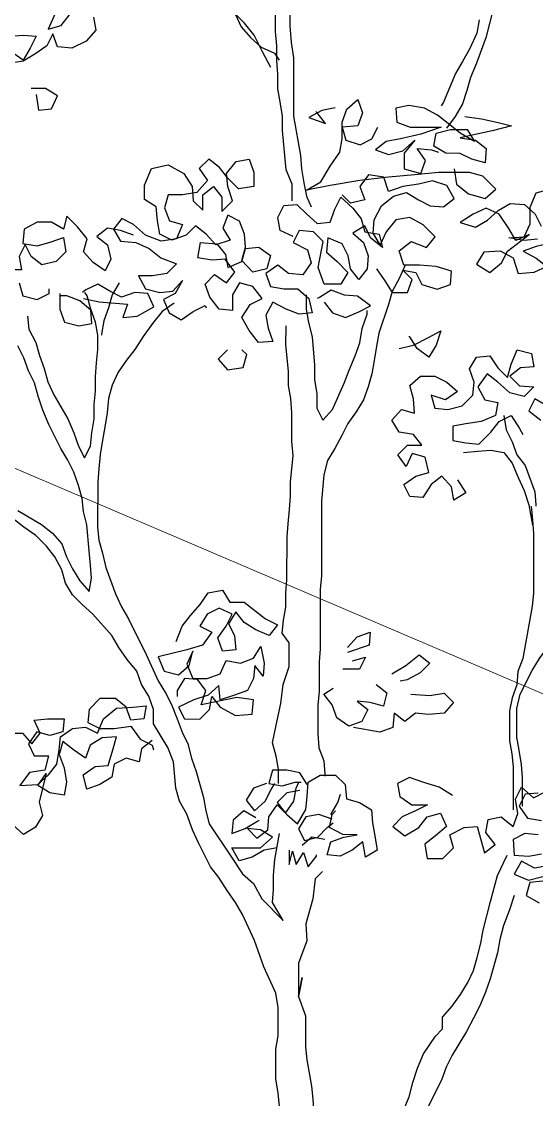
# Model space of a CAD drawing. Header units: inches. Extents: x 350994 to 353538, y 1581369 to 1583842.
# Drawn here: x 351166.191 to 351166.895, y 1582966.92 to 1582968.394 of the extents above; entities that cross this region are included whole.
import ezdxf

# ---------------------------------------------------------------- set-up
doc = ezdxf.new("R2010")
doc.units = ezdxf.units.IN
doc.header["$MEASUREMENT"] = 0
doc.linetypes.add('1', pattern=[0])
doc.layers.add('EP TF', color=5, linetype='Continuous')
doc.layers.add('TREE', color=81, linetype='1')
doc.styles.get("Standard").update_dxf_attribs({"font": 'arial.ttf'})
doc.linetypes.add('SILT_FENCE', pattern='A,0.5,-0.2,["EP",Standard,S=0.1,R=0,X=-0.1,Y=-0.05],-0.2', length=0.9)

# ---------------------------------------------------------------- blocks, each defined once
blk = doc.blocks.new('TREE_4')
at = {"color": 94}
for points in [[(468.1, 6454), (462.3, 6422.2), (444.9, 6384.6), (427.6, 6352.9), (410.2, 6324), (381.2, 6254.6), (375.4, 6245.9)], [(389.8, 6191), (410.1, 6219.9), (427.5, 6248.8), (439.1, 6283.5), (447.8, 6315.3), (462.3, 6349.9), (485.4, 6413.5), (494.1, 6445.3), (502.8, 6480), (508.7, 6543.6), (508.7, 6578.3), (517.4, 6610.1), (523.2, 6641.9), (546.4, 6665), (563.8, 6696.8), (592.7, 6754.6), (610.1, 6783.5)], [(13.8, 6015), (13.8, 6055.4), (-0.6, 6090.1), (-9.2, 6185.6), (-9.2, 6220.3), (-14.9, 6255), (-20.7, 6286.8), (-20.6, 6321.5), (-23.5, 6356.2), (-23.5, 6390.9), (-26.3, 6425.6), (-26, 6714.7), (-31.8, 6749.4), (-40.4, 6781.2), (-43.3, 6813), (-49.1, 6844.8), (-60.6, 6876.6), (-63.5, 6891.1)], [(-14.3, 6893.9), (-14.3, 6859.2), (-5.7, 6824.5), (2.9, 6792.7), (8.7, 6758), (11.5, 6717.5), (17.3, 6653.9), (17.2, 6578.8), (8.4, 6483.4), (8.4, 6440), (11.3, 6399.5), (17, 6361.9), (16.9, 6220.2), (34.1, 6124.8), (37, 6093), (42.7, 6058.3), (48.5, 6026.5), (60, 6000.5)], [(-38, 6338.8), (-58.2, 6376.4), (-78.4, 6416.9), (-101.5, 6445.9), (-124.6, 6469), (-150.6, 6492.2), (-173.7, 6515.3), (-193.9, 6541.4), (-217, 6570.3), (-240.1, 6593.4), (-266.1, 6616.6), (-289.2, 6639.8), (-309.4, 6665.8), (-222.8, 6596.3), (-196.8, 6573.2), (-170.8, 6552.9), (-164.9, 6590.5), (-170.7, 6625.2), (-173.6, 6659.9), (-173.5, 6738), (-176.3, 6764)], [(-561.2, 6469.4), (-578.5, 6431.8), (-546.7, 6440.5), (-526.5, 6466.5)], [(-468.6, 6460.7), (-462.9, 6428.8), (-486, 6402.8), (-520.8, 6385.5), (-555.5, 6388.5), (-567, 6420.3), (-581.5, 6391.4), (-610.4, 6371.2), (-639.3, 6353.8), (-674, 6348.1)], [(-671.1, 6414.6), (-639.3, 6417.4), (-607.5, 6414.5), (-622, 6385.6), (-639.3, 6356.7), (-676.9, 6382.8)], [(-173.6, 6573.1), (-170.8, 6538.5), (-124.6, 6469), (-110.1, 6437.2), (-87, 6411.2), (-61, 6388), (-29.2, 6373.5), (-17.7, 6356.2)], [(644, 5913.2), (606.4, 5904.5), (574.6, 5893), (606.4, 5875.6), (632.4, 5855.4), (600.6, 5840.9), (563, 5838.1), (551.4, 5875.7), (519.7, 5893.1), (479.2, 5890.2), (461.8, 5861.3), (493.6, 5841), (522.5, 5864.1), (537, 5893), (589.1, 5933.5), (557.3, 5919), (539.9, 5948), (516.8, 5982.7), (485.1, 5997.2), (453.2, 5982.7), (421.4, 5962.5), (459, 5950.9), (487.9, 5968.3), (514, 5991.4), (542.9, 6008.7), (577.6, 6005.8), (603.6, 5982.6), (618, 5953.7)], [(609.3, 5921.9), (577.5, 5919), (539.9, 5924.8), (577.5, 5927.7), (592, 5959.5), (592, 6000), (606.5, 6034.7), (638.3, 6043.3)], [(-607.6, 6272.9), (-601.9, 6235.3), (-570, 6238.1), (-555.6, 6269.9), (-584.5, 6287.3), (-619.2, 6287.3)], [(444.7, 6084), (369.5, 6084), (311.7, 6078.3), (248, 6072.6), (178.6, 6064), (106.3, 6052.5), (48.5, 6040.9), (83.2, 6061.2), (106.4, 6098.7), (129.6, 6133.4), (135.4, 6165.2), (135.4, 6205.7), (147, 6237.5), (173, 6260.6), (184.6, 6228.8), (173, 6197), (135.4, 6194.1), (144, 6162.3), (178.7, 6150.7), (207.6, 6165.1), (222.1, 6194)], [(118.1, 6240.4), (86.3, 6234.6), (54.5, 6217.3), (94.9, 6202.8), (74.7, 6228.9), (71.8, 6231.8)], [(433.2, 6219.9), (473.7, 6214), (514.2, 6205.3), (546, 6196.6), (499.7, 6185.1), (462.1, 6176.5), (421.6, 6167.8), (459.2, 6162), (485.2, 6141.7), (482.3, 6107), (450.5, 6115.8), (421.6, 6130.2), (386.9, 6130.3), (358, 6147.6), (363.8, 6179.4), (398.5, 6188.1), (439, 6188), (456.3, 6159.1), (421.6, 6179.4), (392.7, 6202.5), (366.7, 6222.8), (334.9, 6240.2), (297.4, 6246), (265.5, 6240.2), (268.4, 6205.5), (300.2, 6194), (375.4, 6193.9), (326.2, 6176.6), (277, 6165.1), (242.3, 6159.3), (216.3, 6139.1), (248.1, 6127.5), (282.8, 6136.1), (311.7, 6162.1), (285.7, 6130.4), (285.6, 6092.8), (326.1, 6081.2), (337.7, 6113), (317.5, 6141.9), (352.2, 6139), (369.5, 6133.2)], [(16.6, 5928.2), (-15.2, 5942.7), (-20.9, 5974.5), (-6.5, 6003.4), (25.3, 6006.3), (48.5, 5983.1), (74.5, 5960), (106.3, 5962.8), (117.9, 5994.6), (132.3, 6023.5), (161.2, 5997.5), (181.4, 5971.4), (190.1, 5939.6), (224.8, 5933.8), (233.4, 5902), (204.5, 5925.2), (190.1, 5954.1), (161.2, 5936.8), (187.2, 5913.6), (198.7, 5881.8), (195.8, 5850), (175.5, 5824), (155.3, 5850), (149.6, 5881.8), (135.1, 5910.8), (100.4, 5925.2), (97.5, 5890.6), (123.5, 5867.4), (149.5, 5841.4), (132.2, 5812.5), (91.7, 5812.5), (77.3, 5853), (88.9, 5916.6), (65.8, 5939.7), (31.1, 5942.7), (16.6, 5913.8), (51.3, 5896.4), (59.9, 5864.6), (39.6, 5835.7), (5, 5838.6), (-21, 5858.9), (-50, 5838.6), (-38.4, 5806.8), (-6.6, 5801), (28.1, 5801), (54.1, 5777.8), (62.7, 5743.1), (30.9, 5740.3), (-0.9, 5751.9), (-32.7, 5769.2), (-50.1, 5737.4), (-44.3, 5705.6), (-32.8, 5673.8), (-67.5, 5671), (-90.6, 5699.9), (-107.9, 5731.7), (-87.6, 5763.5), (-58.7, 5777.9), (-81.8, 5806.9), (-113.6, 5815.6), (-131, 5786.7), (-131, 5749.1), (-162.8, 5752), (-185.9, 5780.9), (-197.5, 5812.8), (-174.3, 5835.9), (-145.4, 5815.6), (-125.1, 5841.6), (-148.3, 5873.4), (-180.1, 5870.6), (-214.7, 5876.4), (-208.9, 5914), (-168.5, 5911), (-148.2, 5885), (-142.5, 5853.2), (-107.8, 5867.6), (-99.1, 5899.4), (-67.3, 5902.3), (-38.4, 5882), (-47.1, 5850.2), (-81.8, 5841.6), (-107.8, 5870.5), (-99.1, 5902.3), (-101.9, 5934.1), (-113.5, 5965.9), (-142.4, 5980.4), (-154, 5948.6), (-136.6, 5919.7), (-171.3, 5908.1), (-194.5, 5934.2), (-220.5, 5954.5), (-243.6, 5931.3), (-278.3, 5919.8), (-307.2, 5934.3), (-313, 5966.1), (-315.8, 6000.8), (-344.7, 6018.2), (-344.7, 6052.9), (-327.3, 6093.3), (-286.8, 6102), (-249.3, 6081.7), (-229, 6049.9), (-226.2, 6015.2), (-203.1, 5992), (-203, 6029.6), (-177, 6049.8), (-156.8, 6023.8), (-156.8, 5989.1), (-130.8, 6015.1), (-142.3, 6049.8), (-145.2, 6081.6), (-122, 6110.5), (-90.2, 6116.2), (-78.7, 6084.4), (-78.7, 6049.7), (-116.3, 6044), (-142.3, 6070), (-162.5, 6096.1), (-188.5, 6116.3), (-211.7, 6093.2), (-191.4, 6064.3), (-217.5, 6035.4), (-252.2, 6029.7), (-286.9, 6029.7), (-295.6, 5997.9), (-284.1, 5966.1), (-252.3, 5957.4), (-266.7, 5922.7), (-304.3, 5916.9), (-341.9, 5931.4), (-370.8, 5957.5), (-399.7, 5972), (-420, 5946), (-402.6, 5917), (-365.1, 5914.1), (-333.3, 5899.6), (-304.4, 5876.5), (-266.8, 5862), (-290, 5838.9), (-324.7, 5833.1), (-359.4, 5833.1), (-342, 5801.3), (-307.3, 5792.6), (-275.5, 5795.5), (-252.4, 5821.5), (-269.8, 5789.7), (-298.7, 5775.3), (-284.3, 5743.4), (-255.4, 5726.1), (-226.4, 5746.3), (-197.5, 5760.7), (-194.6, 5754.9)], [(218.9, 5850), (239.1, 5821), (256.5, 5792.1), (294, 5792.1), (305.6, 5823.9), (282.5, 5847), (314.3, 5841.2), (328.8, 5812.3), (366.3, 5800.7), (398.1, 5812.2), (401.1, 5844), (363.5, 5855.6), (323, 5858.5), (285.4, 5858.6), (273.9, 5893.3), (302.8, 5916.4), (340.4, 5901.9), (360.7, 5927.9), (331.8, 5956.8), (300, 5974.2), (265.3, 5968.5), (242.1, 5939.6), (227.7, 5907.8), (210.3, 5936.7), (213.2, 5968.5), (230.6, 6003.2), (259.6, 6026.3), (291.4, 6034.9), (320.3, 6017.6), (349.2, 6003.1), (381, 6000.2), (407, 6020.4), (389.7, 6052.2), (355, 6063.8), (320.3, 6055.2), (282.7, 6049.4), (248, 6037.9), (236.5, 6072.6), (198.9, 6078.4), (178.6, 6049.5), (190.2, 6017.7), (155.5, 6009), (135.2, 6029.3)], [(407.1, 6092.7), (412.8, 6055.1), (441.7, 6031.9), (482.2, 6020.3), (508.2, 6043.4), (476.5, 6075.2), (444.7, 6084)], [(-370.8, 5931.5), (-402.6, 5943.1), (-434.4, 5948.9), (-460.5, 5928.7), (-434.5, 5908.4), (-425.8, 5873.7), (-440.3, 5844.8), (-469.2, 5865.1), (-492.3, 5891.1), (-483.6, 5922.9), (-506.7, 5951.8), (-532.7, 5977.9), (-541.4, 5946.1), (-570.3, 5963.4), (-605, 5963.5), (-636.8, 5946.2), (-639.7, 5911.5), (-605, 5905.7), (-573.2, 5914.3), (-541.4, 5925.8), (-535.7, 5891.1), (-558.8, 5868), (-593.5, 5859.4), (-619.5, 5879.6), (-634, 5908.6), (-648.4, 5879.7), (-642.7, 5847.9), (-677.4, 5847.9)], [(-648.5, 5816.1), (-639.9, 5784.3), (-605.2, 5775.5), (-576.2, 5790), (-576.2, 5801.5)], [(288.3, 5858.6), (273.8, 5826.8), (256.5, 5795), (247.8, 5763.2), (224.6, 5693.8), (218.8, 5662), (212.9, 5627.3), (207.1, 5595.5), (198.4, 5563.7), (186.8, 5532), (169.5, 5503.1), (149.2, 5474.2), (134.7, 5445.3), (117.3, 5413.5), (100, 5384.6), (91.2, 5349.9), (85.4, 5286.3), (85.2, 5104.1), (82.3, 5072.3), (82.2, 4927.8), (79.3, 4896), (79.2, 4823.7), (76.3, 4791.9), (76.2, 4722.5), (79.1, 4687.8), (90.6, 4656), (93.5, 4624.2), (93.5, 4618.4)], [(-492.4, 5778.3), (-454.8, 5769.6), (-385.4, 5763.8), (-397, 5732), (-362.3, 5734.8), (-321.8, 5757.9), (-336.3, 5789.8), (-368.1, 5792.7), (-399.9, 5781.1), (-428.8, 5795.6), (-457.7, 5813), (-486.6, 5798.6), (-495.3, 5792.8)], [(-405.6, 5815.8), (-423, 5786.9), (-431.7, 5755.1), (-443.3, 5723.4), (-449.1, 5691.6), (-449.1, 5688.7)], [(-651.9, 5263.8), (-594.1, 5229.1), (-568.1, 5208.8), (-545, 5182.8), (-533.5, 5151), (-519, 5122), (-501.7, 5093.1), (-478.6, 5067.1), (-472.8, 5098.9), (-475.6, 5130.7), (-478.5, 5165.4), (-484.2, 5229), (-492.9, 5260.8), (-495.7, 5292.6), (-504.4, 5324.4), (-515.9, 5356.2), (-530.3, 5385.2), (-547.7, 5414.1), (-576.5, 5471.9), (-591, 5506.6), (-602.5, 5541.3), (-611.1, 5573.2), (-625.6, 5602.1), (-637.1, 5633.9), (-651.5, 5662.8)], [(-628.3, 5735.1), (-625.5, 5703.3), (-608.2, 5671.5), (-599.5, 5639.6), (-588, 5607.8), (-579.3, 5576), (-564.9, 5544.2), (-530.3, 5486.3), (-515.8, 5451.6), (-504.3, 5419.8), (-489.9, 5390.9), (-475.4, 5419.8), (-472.5, 5451.6), (-466.6, 5486.3), (-466.6, 5521), (-463.7, 5552.8), (-463.7, 5587.5), (-460.7, 5622.2), (-457.8, 5654), (-457.8, 5688.7), (-463.5, 5720.5), (-475.1, 5752.3), (-483.7, 5784.1), (-489.5, 5792.8)], [(-550.2, 5790), (-550.3, 5752.4), (-538.7, 5720.5), (-504, 5711.8), (-472.2, 5717.6), (-475.1, 5749.4), (-501.1, 5772.6), (-532.9, 5784.2), (-547.3, 5784.2)], [(48.3, 5786.5), (48.2, 5751.8), (54, 5720), (62.6, 5685.3), (68.4, 5615.9), (68.3, 5581.2), (74.1, 5546.5), (74, 5511.8), (88.5, 5482.9), (111.6, 5508.9), (140.6, 5572.5), (152.2, 5604.3), (166.7, 5638.9), (178.3, 5670.7), (184.1, 5705.4), (195.7, 5740.1), (195.7, 5748.8)], [(91.6, 5769.1), (111.8, 5743.1), (143.6, 5731.5), (175.5, 5745.9), (204.4, 5760.3), (172.6, 5783.5), (140.8, 5786.4), (109, 5798), (80.1, 5780.7), (74.3, 5777.8)], [(-272.7, 5766.6), (-301.6, 5746.4), (-324.8, 5717.5), (-347.9, 5685.7), (-368.2, 5653.9), (-388.5, 5627.9), (-408.7, 5599), (-423.2, 5567.2), (-431.9, 5535.4), (-434.8, 5500.7), (-440.6, 5466), (-446.5, 5434.2), (-452.3, 5399.5), (-455.2, 5364.8), (-458.1, 5333), (-458.2, 5223.2), (-455.4, 5191.4), (-446.7, 5159.6), (-438.1, 5124.8), (-415, 5061.2), (-400.6, 5029.4), (-383.2, 5000.5), (-340, 4913.7), (-311.1, 4850.1), (-293.8, 4821.1), (-279.3, 4792.2), (-264.9, 4757.5), (-253.4, 4725.7), (-239, 4696.8), (-230.3, 4662.1), (-218.8, 4630.2), (-201.5, 4566.6), (-195.7, 4534.8), (-187.1, 4503), (-135.1, 4424.9), (-135.1, 4424.9), (-106.2, 4381.5), (-80.2, 4358.3), (-60, 4320.7), (-8, 4268.6), (-34, 4312), (-31.1, 4343.8), (-31.1, 4378.5), (-28.1, 4416.1), (-16.5, 4479.7)], [(-19.3, 4601.1), (-19.3, 4635.8), (-25, 4667.6), (-33.7, 4699.5), (-25, 4742.8), (-13.3, 4794.9), (-7.5, 4841.1), (7, 4884.5), (7, 4942.3), (-10.3, 4965.4), (-7.4, 4997.2), (-1.6, 5029), (-1.5, 5063.7), (1.4, 5095.5), (1.5, 5199.6), (4.4, 5231.4), (7.3, 5266.1), (10.2, 5297.9), (10.3, 5332.6), (16.1, 5396.2), (13.3, 5430.9), (13.3, 5500.3), (10.5, 5535), (4.7, 5566.8), (4.7, 5601.5), (-1, 5665.1), (-0.9, 5711.4)], [(273.7, 5656.2), (308.4, 5664.8), (343.1, 5682.2), (374.9, 5699.5), (363.3, 5664.8), (345.9, 5635.9), (317.1, 5656.2), (299.7, 5685.1), (296.8, 5685.1)], [(-142.7, 5653.7), (-165.8, 5630.6), (-142.7, 5604.5), (-105.1, 5610.3), (-96.4, 5642.1), (-108, 5653.7)], [(415.1, 5338), (435.3, 5306.2), (406.3, 5288.9), (400.6, 5320.7), (377.5, 5346.7), (351.4, 5326.5), (331.2, 5294.7), (299.4, 5297.7), (284.9, 5326.6), (313.9, 5346.8), (345.7, 5355.4), (337, 5393), (305.3, 5401.7), (290.8, 5369.9), (270.6, 5398.9), (293.7, 5422), (328.4, 5422), (308.2, 5448), (273.5, 5453.8), (256.2, 5482.7), (279.3, 5508.7), (311.1, 5500), (308.3, 5534.7), (299.6, 5566.5), (325.7, 5589.6), (360.4, 5589.6), (389.3, 5575.1), (415.3, 5552), (386.3, 5531.8), (351.6, 5543.4), (360.3, 5511.6), (392.1, 5508.6), (426.8, 5517.3), (452.8, 5543.3), (455.8, 5575.1), (444.2, 5606.9), (461.6, 5635.8), (493.4, 5638.6), (513.6, 5609.7), (536.7, 5586.6), (545.4, 5618.4), (559.9, 5653), (594.6, 5644.3), (600.4, 5612.5), (568.6, 5609.7), (542.5, 5589.5), (565.6, 5566.3), (600.3, 5563.4), (577.2, 5540.3), (542.5, 5549), (513.6, 5575), (487.6, 5595.3), (464.4, 5563.5), (481.7, 5531.7), (513.5, 5525.9), (507.7, 5494.1), (473, 5479.6), (435.4, 5473.9), (403.6, 5468.1), (403.6, 5433.4), (435.4, 5427.6), (467.2, 5424.7), (496.1, 5453.6), (516.4, 5479.6), (545.3, 5494), (565.5, 5462.2), (574.2, 5447.7)], [(632.1, 5517.1), (603.2, 5534.5), (588.7, 5505.6), (617.6, 5482.4)], [(528, 5494.1), (533.7, 5459.4), (548.1, 5430.4), (559.7, 5398.6), (579.9, 5372.6), (603, 5308.9), (605.8, 5277.1), (605.8, 5274.2)], [(429.6, 5404.5), (464.3, 5407.4), (496.1, 5410.2), (527.9, 5404.4), (548.1, 5378.4), (562.5, 5343.7), (577, 5311.9), (588.5, 5277.1), (594.2, 5245.3), (597.1, 5228)], [(573.4, 4545.7), (573.4, 4615.1), (570.6, 4646.9), (564.8, 4681.6), (559.1, 4713.4), (559.1, 4782.8), (567.8, 4817.4), (596.8, 4875.2), (614.2, 4904.1), (646, 4947.5), (640.3, 4973.5), (654.7, 5005.3), (669.2, 5034.2), (689.5, 5063.1), (706.9, 5092), (721.3, 5126.7), (730.1, 5158.5), (744.5, 5193.2), (759, 5222.1), (779.3, 5253.8), (799.6, 5282.7), (814, 5311.6), (828.5, 5343.4)], [(-17.1, 3817.6), (-20, 3849.4), (-25.7, 3884.1), (-25.7, 3956.4), (-19.9, 3988.2), (-19.8, 4057.6), (-25.6, 4092.3), (-54.4, 4155.9), (-77.5, 4219.5), (-106.3, 4283.2), (-123.7, 4312.1), (-143.9, 4341), (-164.1, 4372.9), (-184.3, 4398.9), (-213.2, 4456.8), (-227.6, 4488.6), (-242, 4526.2), (-259.3, 4558), (-268, 4589.8), (-273.7, 4653.4), (-288.1, 4688.1), (-322.8, 4746), (-322.7, 4780.7), (-334.3, 4812.5), (-351.6, 4841.4), (-363.1, 4873.2), (-386.2, 4902.2), (-406.4, 4931.1), (-423.8, 4960), (-470, 5012.1), (-496, 5035.3), (-519.1, 5058.4), (-536.4, 5087.4), (-545, 5119.2), (-562.4, 5151), (-582.6, 5177), (-608.6, 5203.1), (-637.5, 5223.3), (-663.5, 5243.6)], [(594.3, 5274.3), (597.1, 5239.6), (600, 5207.7), (599.9, 5063.2), (596.9, 5031.4), (573.7, 4904.2), (562.1, 4872.4), (559.2, 4840.6), (547.6, 4808.8), (541.8, 4777), (541.7, 4704.7), (547.5, 4672.9), (550.3, 4641.1), (550.2, 4537)], [(-267.6, 4945.4), (-253.2, 4983), (-232.9, 5009), (-209.7, 5035), (-189.5, 5063.9), (-154.8, 5069.7), (-137.4, 5040.7), (-102.8, 5040.7), (-50.7, 5000.2), (-21.8, 4985.7), (-42.1, 4959.7), (-73.9, 4974.2), (-102.8, 4991.5), (-123, 5017.6), (-140.4, 4988.7), (-126, 4959.8), (-123.1, 4925.1), (-154.9, 4922.2), (-166.4, 4954), (-146.2, 4982.9), (-131.7, 5011.8), (-163.5, 5026.3), (-192.4, 5011.9), (-209.8, 4983), (-180.9, 4968.5), (-204, 4936.7), (-241.6, 4925.2), (-311, 4907.9), (-296.6, 4873.2), (-261.9, 4864.5), (-235.9, 4887.6), (-227.2, 4922.3), (-241.7, 4890.5), (-227.2, 4855.8), (-192.6, 4855.7), (-160.7, 4867.3), (-146.3, 4899.1), (-111.6, 4893.2), (-79.7, 4904.8), (-62.4, 4933.7), (-53.7, 4893.2), (-56.7, 4861.4), (-76.9, 4887.4), (-79.8, 4855.6), (-94.3, 4826.7), (-126.1, 4815.2), (-160.8, 4803.7), (-163.7, 4838.4), (-189.7, 4815.3), (-224.4, 4803.7), (-262, 4786.4), (-247.6, 4757.5), (-210, 4757.4), (-186.8, 4780.6), (-181, 4812.4), (-160.8, 4786.3), (-123.2, 4766), (-82.8, 4768.9), (-79.8, 4803.6), (-120.3, 4809.4), (-175.3, 4797.9), (-207.1, 4792.1), (-195.5, 4826.8), (-215.7, 4852.9), (-247.5, 4855.8), (-264.9, 4826.9), (-264.9, 4812.4)], [(148.7, 4930.6), (171.8, 4956.6), (203.7, 4968.1), (200.7, 4936.3), (148.7, 4919)], [(160.2, 4898.8), (192, 4907.4), (177.6, 4878.5), (137.1, 4878.6)], [(255.6, 4866.9), (290.3, 4887.1), (322.2, 4913.1), (348.2, 4892.8), (325, 4869.7), (293.2, 4852.4), (275.8, 4849.5)], [(218, 4840.9), (244, 4820.6), (235.3, 4788.8), (203.5, 4797.5), (171.7, 4800.5), (197.7, 4780.2), (183.2, 4751.3), (151.4, 4739.8), (122.5, 4760), (111, 4791.8), (90.8, 4817.9), (113.9, 4832.3)], [(301.8, 4817.7), (348.1, 4814.8), (382.8, 4820.5), (405.9, 4797.4), (382.7, 4771.4), (345.2, 4768.5), (313.3, 4771.4), (287.3, 4751.2), (261.3, 4771.5), (258.4, 4736.8), (226.6, 4725.2), (163, 4736.9)], [(-325.7, 4705.5), (-351.7, 4685.3), (-357.5, 4653.5), (-389.3, 4662.2), (-418.3, 4647.8), (-424.1, 4616), (-453, 4598.6), (-484.8, 4587.1), (-493.5, 4621.8), (-464.5, 4642), (-432.7, 4644.9), (-421.1, 4682.5), (-412.4, 4714.3), (-447.1, 4711.4), (-476, 4694.1), (-487.6, 4662.3), (-516.5, 4682.6), (-542.5, 4702.8), (-551.2, 4671), (-539.7, 4639.2), (-534, 4604.5), (-539.8, 4572.7), (-574.5, 4578.5), (-603.4, 4595.9), (-583.1, 4624.8), (-600.5, 4555.4), (-591.9, 4523.6), (-609.2, 4494.7), (-638.2, 4477.4), (-664.2, 4500.5)], [(-713.1, 4723.2), (-640.8, 4723.1), (-617.7, 4697.1), (-597.5, 4723.1), (-611.9, 4754.9), (-580.1, 4757.8), (-539.6, 4757.7), (-542.5, 4725.9), (-574.3, 4717.3), (-606.1, 4726), (-626.4, 4697.1), (-612, 4668.2), (-577.3, 4668.2), (-586, 4633.5), (-623.6, 4627.7), (-646.7, 4595.9), (-603.4, 4598.8), (-577.3, 4621.9), (-557, 4647.9), (-551.2, 4682.6), (-548.3, 4714.4), (-519.4, 4734.6), (-487.6, 4737.5), (-458.7, 4723), (-444.2, 4757.7), (-412.4, 4783.7), (-371.9, 4786.5), (-340.1, 4789.4), (-345.9, 4757.6), (-377.7, 4754.7), (-389.2, 4786.5), (-415.2, 4806.8), (-452.8, 4806.8), (-478.9, 4780.8), (-481.8, 4749), (-452.9, 4734.5), (-418.2, 4734.5), (-377.7, 4740.3), (-354.6, 4708.4), (-325.7, 4693.9), (-322.8, 4682.4)], [(402.8, 4571.8), (371, 4592.1), (333.4, 4603.7), (298.7, 4615.3), (269.8, 4600.9), (275.6, 4569.1), (304.5, 4548.8), (342.1, 4548.8), (313.1, 4534.3), (281.3, 4519.9), (258.2, 4496.8), (287.1, 4473.6), (321.8, 4493.8), (342, 4519.9), (373.8, 4528.5), (388.3, 4496.7), (362.2, 4473.6), (336.2, 4453.4), (341.9, 4418.7), (379.5, 4418.6), (405.6, 4444.6), (396.9, 4476.4), (431.6, 4493.7), (463.4, 4496.6), (480.7, 4433), (506.8, 4453.2), (483.7, 4482.1), (489.5, 4513.9), (521.3, 4519.7), (550.2, 4496.5), (561.8, 4528.3), (556, 4563), (570.5, 4591.9), (599.4, 4565.9), (628.3, 4580.3)], [(611, 4577.4), (579.2, 4574.6), (564.7, 4545.7), (584.9, 4516.7), (619.6, 4510.9)], [(610.9, 4476.2), (579.1, 4479.2), (550.2, 4464.7), (553, 4427.1), (587.7, 4424.2), (619.5, 4430)], [(633.9, 4401), (602.1, 4395.3), (570.3, 4412.7), (553, 4380.9), (587.7, 4366.4), (622.4, 4375)], [(622.3, 4363.5), (590.5, 4360.6), (581.8, 4328.8), (613.6, 4311.4)], [(50.1, 4598.2), (32.8, 4627.1), (1, 4632.9), (-33.7, 4633), (-42.4, 4601.2), (-10.6, 4595.3), (21.2, 4604), (35.6, 4604)], [(-22.3, 4445), (-54.1, 4439.3), (-83.1, 4421.9), (-114.9, 4413.3), (-132.2, 4445.1), (-62.8, 4445), (-33.9, 4471), (-62.8, 4488.4), (-94.6, 4491.3), (-71.5, 4468.2), (-45.4, 4488.4), (-42.5, 4520.2), (-22.2, 4549.1), (0.9, 4525.9), (26.9, 4502.8), (47.1, 4537.5), (50.1, 4569.3), (53, 4604), (81.9, 4621.3), (119.5, 4621.3), (142.6, 4598.1), (145.5, 4563.4), (177.3, 4554.7), (206.2, 4537.3), (209, 4505.5), (214.8, 4473.7), (220.5, 4439), (191.6, 4421.7), (185.8, 4459.3), (159.8, 4439.1), (130.9, 4424.6), (99.1, 4427.6), (107.8, 4459.3), (139.6, 4470.9), (171.4, 4476.6), (136.7, 4476.7), (104.9, 4494), (110.7, 4525.8), (119.4, 4534.5)], [(-48.2, 4601.2), (-80, 4589.6), (-97.4, 4560.7), (-77.2, 4534.7), (-51.2, 4557.8), (-36.7, 4586.7), (-28, 4601.1)], [(32.7, 4583.7), (0.9, 4578), (-22.2, 4554.9), (-2, 4528.8), (18.2, 4557.7), (24.1, 4589.5), (29.8, 4604)], [(107.8, 4525.8), (125.2, 4554.7), (131, 4575)], [(-74.3, 4517.3), (-103.2, 4534.7), (-129.3, 4511.6), (-132.2, 4479.8), (-100.4, 4491.3), (-71.4, 4508.7), (-65.6, 4511.6)], [(110.7, 4514.3), (78.9, 4525.9), (47.1, 4520.1), (29.7, 4491.2), (44.2, 4462.3), (76, 4470.9), (99.1, 4494.1), (113.6, 4505.6)], [(93.3, 4465.1), (61.5, 4471), (38.4, 4450.7)], [(6.6, 4439.2), (6.5, 4404.5), (15.2, 4436.3), (23.9, 4404.5), (41.3, 4433.4), (52.8, 4398.7), (73.1, 4424.7), (73.1, 4427.6)], [(283.6, 3805.8), (298, 3840.4), (306.7, 3875.1), (318.3, 3909.8), (332.8, 3944.5), (361.8, 3987.8), (379.1, 4005.2), (379.2, 4034.1), (402.3, 4060.1), (422.6, 4089), (440, 4117.9), (454.5, 4146.8), (463.2, 4178.6), (471.9, 4213.3), (477.7, 4245.1), (495.1, 4314.4), (512.5, 4378), (535.7, 4427.2)], [(87.5, 4387.1), (70.1, 4369.8), (64.3, 4320.6), (46.9, 4259.9), (49.7, 4219.4), (29.4, 4164.5), (29.4, 4083.6), (38.1, 4129.8), (29.4, 4083.6), (46.7, 4037.3), (46.6, 3962.1), (49.5, 3930.3), (61, 3866.7), (63.8, 3834.9), (66.7, 3800.2)], [(552.9, 4328.8), (541.3, 4294.1), (526.8, 4256.6), (518.1, 4221.9), (512.3, 4190.1), (494.9, 4126.5), (483.3, 4094.7), (468.8, 4060), (454.3, 4031.1), (437, 3999.3), (402.2, 3941.5), (387.7, 3912.6), (376.1, 3880.8), (326.9, 3782.6)]]:
    blk.add_lwpolyline(points, dxfattribs=at)

msp = doc.modelspace()

# ---------------------------------------------------------------- linework, layer by layer
at = {"layer": 'EP TF', "color": 252, "linetype": 'SILT_FENCE', "lineweight": 5, "ltscale": 6, "elevation": 97.6136}
msp.add_lwpolyline([(351334.5485, 1583220.7615), (351313.2661, 1583201.6039), (351299.5682, 1583152.936), (351283.6557, 1583095.4134), (351267.6587, 1583037.5852), (351251.6616, 1582979.7571), (351198.8809, 1582966.7433), (351173.8393, 1582964.5107), (351151.773, 1582973.9413), (351097.7524, 1583012.0323), (351096.5409, 1583017.4695)], dxfattribs=at)

# ---------------------------------------------------------------- block references
at = {"layer": 'TREE', "lineweight": 5, "xscale": 0.0005632341344607994, "yscale": 0.0005632341490127146, "zscale": 0.0005632341444477617}
msp.add_blockref('TREE_4', (351166.5535, 1582964.7609), dxfattribs=at)

doc.saveas('drawing.dxf')
